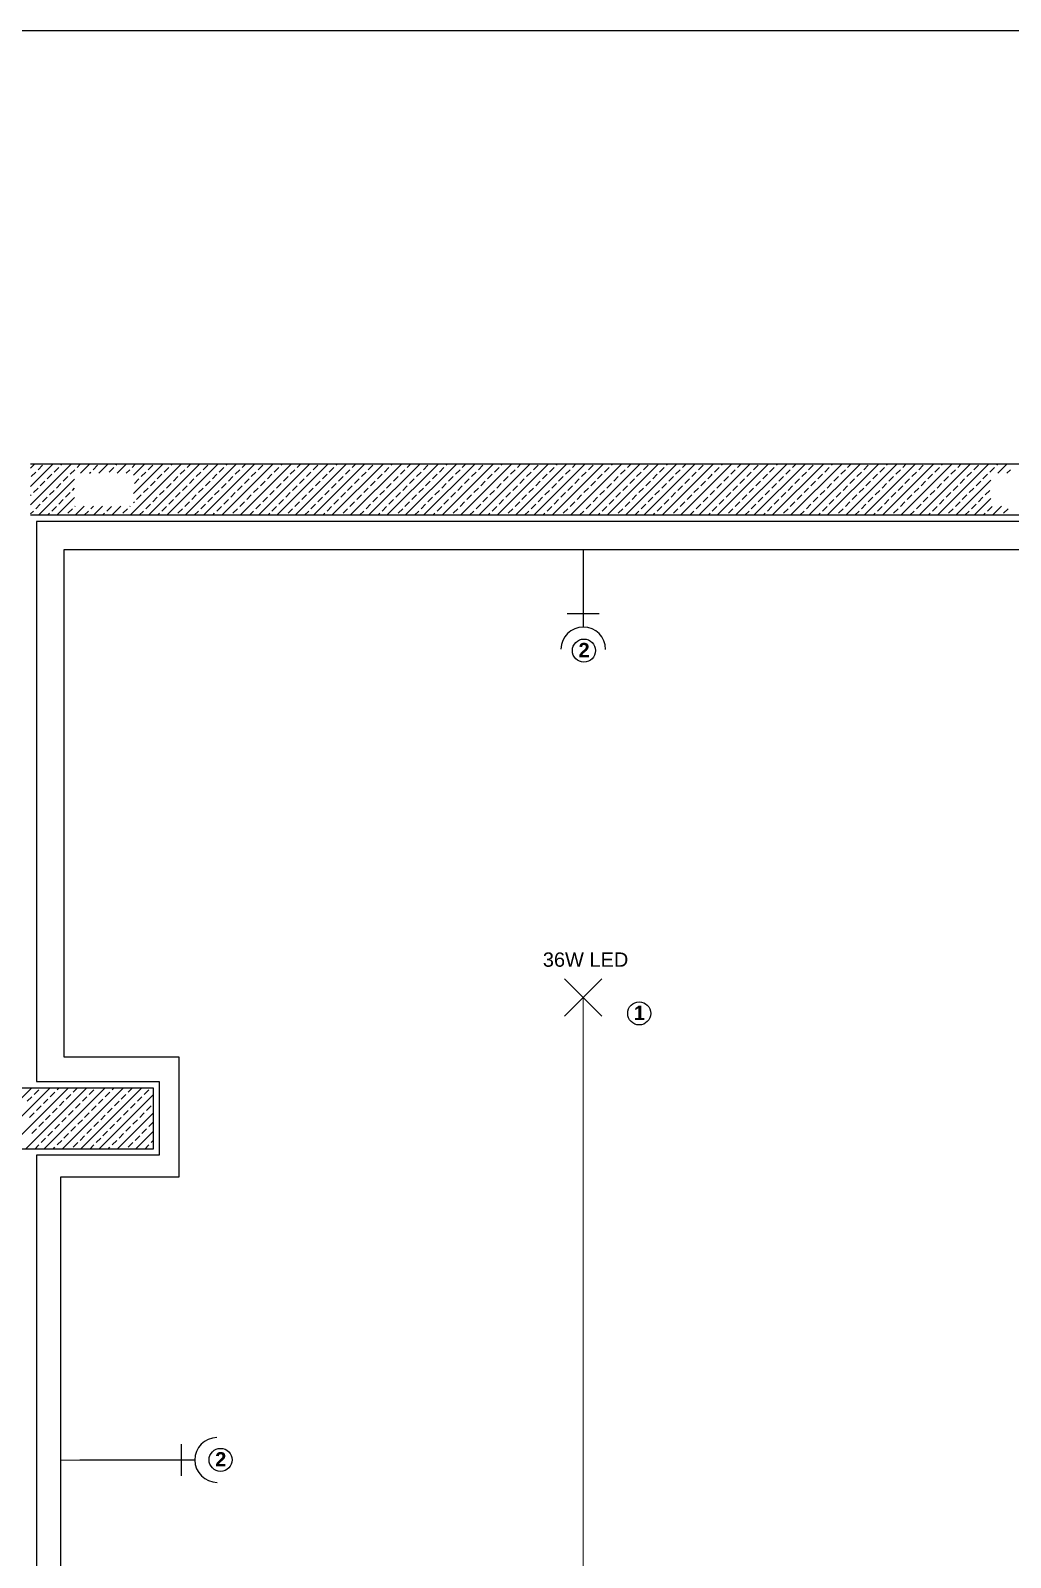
# Model space of a CAD drawing. Header units: millimetres. Extents: x 8112 to 17957, y 1641 to 8364.
# Drawn here: x 8979 to 9458, y 3894 to 4641 of the extents above; entities that cross this region are included whole.
import ezdxf

# ---------------------------------------------------------------- set-up
doc = ezdxf.new("R2010")
doc.units = ezdxf.units.MM
for name, color, linetype, lineweight in [('ARMATUR', 7, 'Continuous', 30), ('priz', 4, 'Continuous', 25), ('ışık', 90, 'Continuous', 20)]:
    doc.layers.add(name, color=color, linetype=linetype, lineweight=lineweight)
for name, color, linetype in [('Bölme', 7, 'Continuous'), ('KIRMIM', 1, 'Continuous'), ('MİMARİ', 251, 'Continuous')]:
    doc.layers.add(name, color=color, linetype=linetype)
doc.styles.get("Standard").update_dxf_attribs({"font": 'arial.ttf'})

msp = doc.modelspace()

# ---------------------------------------------------------------- linework, layer by layer
msp.add_line((8769.77, 4640.64), (9785.09, 4640.64))
at = {"layer": 'ARMATUR', "color": 1}
for p, q in [((9239.89, 4176.83), (9258.22, 4158.51)), ((9258.22, 4176.83), (9239.89, 4158.51))]:
    msp.add_line(p, q, dxfattribs=at)
at = {"layer": 'Bölme', "color": 11, "true_color": 0xf27172}
for centre in [(9249.46, 4337.33), (9276.52, 4159.85), (9071.62, 3941.48)]:
    msp.add_circle(centre, 5.63, dxfattribs=at)
at = {"layer": 'MİMARİ', "color": 251, "true_color": 0x636466}
for p, q in [((9533.61, 4428.52), (8978.61, 4428.52)), ((9533.61, 4403.52), (8978.61, 4403.52)), ((9530.61, 4400.52), (8981.61, 4400.52)), ((8981.61, 4400.52), (8981.61, 4126.52)), ((8888.61, 4123.52), (9038.61, 4123.52)), ((8981.61, 4126.52), (9041.61, 4126.52)), ((9038.61, 4123.52), (9038.61, 4093.52)), ((9041.61, 4126.52), (9041.61, 4090.52)), ((9038.61, 4093.52), (8888.61, 4093.52)), ((9041.61, 4090.52), (8981.61, 4090.52)), ((8981.61, 4090.52), (8981.61, 3456.52))]:
    msp.add_line(p, q, dxfattribs=at)
at = {"layer": 'MİMARİ', "color": 251, "linetype": 'Continuous', "true_color": 0x636466}
for p, q in [((8978.61, 4426.62), (8980.51, 4428.52)), ((8978.61, 4417.64), (8989.49, 4428.52)), ((8978.61, 4408.66), (8998.47, 4428.52)), ((8978.92, 4422.44), (8981.16, 4424.69)), ((8982.29, 4425.81), (8984.53, 4428.06)), ((8986.78, 4421.32), (8989.02, 4423.57)), ((8990.14, 4424.69), (8992.39, 4426.93)), ((8993.51, 4428.06), (8993.98, 4428.52)), ((8994.63, 4420.2), (8996.88, 4422.44)), ((8998, 4423.57), (9000.25, 4425.81)), ((9001.37, 4426.93), (9002.96, 4428.52)), ((9002.99, 4424.06), (9007.45, 4428.52)), ((9007.48, 4424.06), (9008.1, 4424.69)), ((9009.23, 4425.81), (9011.47, 4428.06)), ((9011.97, 4424.06), (9016.43, 4428.52)), ((9017.08, 4424.69), (9019.33, 4426.93)), ((9020.45, 4428.06), (9020.92, 4428.52)), ((9020.95, 4424.06), (9025.41, 4428.52)), ((9025.44, 4424.06), (9027.19, 4425.81)), ((9027.35, 4403.52), (9052.35, 4428.52)), ((9028.31, 4426.93), (9029.9, 4428.52)), ((9028.95, 4423.08), (9034.39, 4428.52)), ((9028.95, 4414.1), (9043.37, 4428.52)), ((9032.8, 4422.44), (9035.05, 4424.69)), ((9036.17, 4425.81), (9038.41, 4428.06)), ((9036.33, 4403.52), (9061.33, 4428.52)), ((9040.66, 4421.32), (9042.9, 4423.57)), ((9044.03, 4424.69), (9046.27, 4426.93)), ((9045.31, 4403.52), (9070.31, 4428.52)), ((9047.39, 4428.06), (9047.86, 4428.52)), ((9048.52, 4420.2), (9050.76, 4422.44)), ((9051.88, 4423.57), (9054.13, 4425.81)), ((9054.29, 4403.52), (9079.29, 4428.52)), ((9055.25, 4426.93), (9056.84, 4428.52)), ((9059.74, 4422.44), (9061.99, 4424.69)), ((9063.11, 4425.81), (9065.35, 4428.06)), ((9063.27, 4403.52), (9088.27, 4428.52)), ((9067.6, 4421.32), (9069.84, 4423.57)), ((9070.97, 4424.69), (9073.21, 4426.93)), ((9072.25, 4403.52), (9097.25, 4428.52)), ((9074.33, 4428.06), (9074.8, 4428.52)), ((9075.46, 4420.2), (9077.7, 4422.44)), ((9078.82, 4423.57), (9081.07, 4425.81)), ((9081.23, 4403.52), (9106.23, 4428.52)), ((9082.19, 4426.93), (9083.78, 4428.52)), ((9086.68, 4422.44), (9088.93, 4424.69)), ((9090.05, 4425.81), (9092.29, 4428.06)), ((9090.21, 4403.52), (9115.21, 4428.52)), ((9094.54, 4421.32), (9096.78, 4423.57)), ((9097.91, 4424.69), (9100.15, 4426.93)), ((9099.19, 4403.52), (9124.19, 4428.52)), ((9101.27, 4428.06), (9101.74, 4428.52)), ((9102.4, 4420.2), (9104.64, 4422.44)), ((9105.76, 4423.57), (9108.01, 4425.81)), ((9108.17, 4403.52), (9133.17, 4428.52)), ((9109.13, 4426.93), (9110.72, 4428.52)), ((9113.62, 4422.44), (9115.87, 4424.69)), ((9116.99, 4425.81), (9119.24, 4428.06)), ((9117.15, 4403.52), (9142.15, 4428.52)), ((9121.48, 4421.32), (9123.73, 4423.57)), ((9124.85, 4424.69), (9127.09, 4426.93)), ((9126.13, 4403.52), (9151.13, 4428.52)), ((9128.22, 4428.06), (9128.68, 4428.52)), ((9129.34, 4420.2), (9131.58, 4422.44)), ((9132.71, 4423.57), (9134.95, 4425.81)), ((9135.11, 4403.52), (9160.11, 4428.52)), ((9136.07, 4426.93), (9137.66, 4428.52)), ((9140.56, 4422.44), (9142.81, 4424.69)), ((9143.93, 4425.81), (9146.18, 4428.06)), ((9144.09, 4403.52), (9169.09, 4428.52)), ((9148.42, 4421.32), (9150.67, 4423.57)), ((9151.79, 4424.69), (9154.03, 4426.93)), ((9153.07, 4403.52), (9178.07, 4428.52)), ((9155.16, 4428.06), (9155.62, 4428.52)), ((9156.28, 4420.2), (9158.52, 4422.44)), ((9159.65, 4423.57), (9161.89, 4425.81)), ((9162.05, 4403.52), (9187.05, 4428.52)), ((9163.01, 4426.93), (9164.6, 4428.52)), ((9167.5, 4422.44), (9169.75, 4424.69)), ((9170.87, 4425.81), (9173.12, 4428.06)), ((9171.03, 4403.52), (9196.03, 4428.52)), ((9175.36, 4421.32), (9177.61, 4423.57)), ((9178.73, 4424.69), (9180.97, 4426.93)), ((9180.01, 4403.52), (9205.01, 4428.52)), ((9182.1, 4428.06), (9182.56, 4428.52)), ((9183.22, 4420.2), (9185.46, 4422.44)), ((9186.59, 4423.57), (9188.83, 4425.81)), ((9188.99, 4403.52), (9213.99, 4428.52)), ((9189.95, 4426.93), (9191.54, 4428.52)), ((9194.44, 4422.44), (9196.69, 4424.69)), ((9197.81, 4425.81), (9200.06, 4428.06)), ((9197.97, 4403.52), (9222.97, 4428.52)), ((9202.3, 4421.32), (9204.55, 4423.57)), ((9205.67, 4424.69), (9207.92, 4426.93)), ((9206.95, 4403.52), (9231.95, 4428.52)), ((9209.04, 4428.06), (9209.5, 4428.52)), ((9210.16, 4420.2), (9212.41, 4422.44)), ((9213.53, 4423.57), (9215.77, 4425.81)), ((9215.93, 4403.52), (9240.93, 4428.52)), ((9216.9, 4426.93), (9218.48, 4428.52)), ((9221.39, 4422.44), (9223.63, 4424.69)), ((9224.75, 4425.81), (9227, 4428.06)), ((9224.91, 4403.52), (9249.91, 4428.52)), ((9229.24, 4421.32), (9231.49, 4423.57)), ((9232.61, 4424.69), (9234.86, 4426.93)), ((9233.89, 4403.52), (9258.89, 4428.52)), ((9235.98, 4428.06), (9236.44, 4428.52)), ((9237.1, 4420.2), (9239.35, 4422.44)), ((9240.47, 4423.57), (9242.71, 4425.81)), ((9242.87, 4403.52), (9267.87, 4428.52)), ((9243.84, 4426.93), (9245.42, 4428.52)), ((9248.33, 4422.44), (9250.57, 4424.69)), ((9251.69, 4425.81), (9253.94, 4428.06)), ((9251.85, 4403.52), (9276.85, 4428.52)), ((9256.18, 4421.32), (9258.43, 4423.57)), ((9259.55, 4424.69), (9261.8, 4426.93)), ((9260.84, 4403.52), (9285.84, 4428.52)), ((9262.92, 4428.06), (9263.38, 4428.52)), ((9264.04, 4420.2), (9266.29, 4422.44)), ((9267.41, 4423.57), (9269.65, 4425.81)), ((9269.82, 4403.52), (9294.82, 4428.52)), ((9270.78, 4426.93), (9272.36, 4428.52)), ((9275.27, 4422.44), (9277.51, 4424.69)), ((9278.63, 4425.81), (9280.88, 4428.06)), ((9278.8, 4403.52), (9303.8, 4428.52)), ((9283.12, 4421.32), (9285.37, 4423.57)), ((9286.49, 4424.69), (9288.74, 4426.93)), ((9287.78, 4403.52), (9311.97, 4427.71)), ((9289.86, 4428.06), (9290.33, 4428.52)), ((9290.98, 4420.2), (9293.23, 4422.44)), ((9294.35, 4423.57), (9296.6, 4425.81)), ((9297.72, 4426.93), (9299.31, 4428.52)), ((9302.21, 4422.44), (9304.45, 4424.69)), ((9305.58, 4425.81), (9307.82, 4428.06)), ((9310.07, 4421.32), (9311.97, 4423.22)), ((9311.97, 4427.71), (9312.78, 4428.52)), ((9311.97, 4418.73), (9321.76, 4428.52)), ((9311.97, 4409.75), (9330.74, 4428.52)), ((9311.97, 4423.22), (9312.31, 4423.57)), ((9313.43, 4424.69), (9315.68, 4426.93)), ((9314.72, 4403.52), (9339.72, 4428.52)), ((9316.8, 4428.06), (9317.27, 4428.52)), ((9317.92, 4420.2), (9320.17, 4422.44)), ((9321.29, 4423.57), (9323.54, 4425.81)), ((9323.7, 4403.52), (9348.7, 4428.52)), ((9324.66, 4426.93), (9326.25, 4428.52)), ((9329.15, 4422.44), (9331.39, 4424.69)), ((9332.52, 4425.81), (9334.76, 4428.06)), ((9332.68, 4403.52), (9357.68, 4428.52)), ((9337.01, 4421.32), (9339.25, 4423.57)), ((9340.37, 4424.69), (9342.62, 4426.93)), ((9341.66, 4403.52), (9366.66, 4428.52)), ((9343.74, 4428.06), (9344.21, 4428.52)), ((9344.86, 4420.2), (9347.11, 4422.44)), ((9348.23, 4423.57), (9350.48, 4425.81)), ((9350.64, 4403.52), (9375.64, 4428.52)), ((9351.6, 4426.93), (9353.19, 4428.52)), ((9356.09, 4422.44), (9358.33, 4424.69)), ((9359.46, 4425.81), (9361.7, 4428.06)), ((9359.62, 4403.52), (9384.62, 4428.52)), ((9363.95, 4421.32), (9366.19, 4423.57)), ((9367.31, 4424.69), (9369.56, 4426.93)), ((9368.6, 4403.52), (9393.6, 4428.52)), ((9370.68, 4428.06), (9371.15, 4428.52)), ((9371.8, 4420.2), (9374.05, 4422.44)), ((9375.17, 4423.57), (9377.42, 4425.81)), ((9377.58, 4403.52), (9402.58, 4428.52)), ((9378.54, 4426.93), (9380.13, 4428.52)), ((9383.03, 4422.44), (9385.28, 4424.69)), ((9386.4, 4425.81), (9388.64, 4428.06)), ((9386.56, 4403.52), (9411.56, 4428.52)), ((9390.89, 4421.32), (9393.13, 4423.57)), ((9394.26, 4424.69), (9396.5, 4426.93)), ((9395.54, 4403.52), (9420.54, 4428.52)), ((9397.62, 4428.06), (9398.09, 4428.52)), ((9398.75, 4420.2), (9400.99, 4422.44)), ((9402.11, 4423.57), (9404.36, 4425.81)), ((9404.52, 4403.52), (9429.52, 4428.52)), ((9405.48, 4426.93), (9407.07, 4428.52)), ((9409.97, 4422.44), (9412.22, 4424.69)), ((9413.34, 4425.81), (9415.58, 4428.06)), ((9413.5, 4403.52), (9438.5, 4428.52)), ((9417.83, 4421.32), (9420.07, 4423.57)), ((9421.2, 4424.69), (9423.44, 4426.93)), ((9422.48, 4403.52), (9447.48, 4428.52)), ((9424.56, 4428.06), (9425.03, 4428.52)), ((9425.69, 4420.2), (9427.93, 4422.44)), ((9429.05, 4423.57), (9431.3, 4425.81)), ((9432.42, 4426.93), (9434.01, 4428.52)), ((9436.91, 4422.44), (9439.16, 4424.69)), ((9440.28, 4425.81), (9442.52, 4428.06)), ((9444.77, 4421.32), (9447.01, 4423.57)), ((9448.14, 4424.69), (9450.38, 4426.93)), ((9451.5, 4428.06), (9451.97, 4428.52)), ((9452, 4424.06), (9456.46, 4428.52)), ((9456.49, 4424.06), (9458.24, 4425.81)), ((8980.04, 4414.59), (8982.29, 4416.83)), ((8982.45, 4403.52), (9000.15, 4421.22)), ((8983.41, 4417.95), (8985.65, 4420.2)), ((8987.9, 4413.46), (8990.14, 4415.71)), ((8991.27, 4416.83), (8993.51, 4419.08)), ((8995.76, 4412.34), (8998, 4414.59)), ((8999.12, 4415.71), (9000.15, 4416.73)), ((9029.43, 4419.08), (9031.68, 4421.32)), ((9033.92, 4414.59), (9036.17, 4416.83)), ((9037.29, 4417.95), (9039.54, 4420.2)), ((9041.78, 4413.46), (9044.03, 4415.71)), ((9045.15, 4416.83), (9047.39, 4419.08)), ((9049.64, 4412.34), (9051.88, 4414.59)), ((9053.01, 4415.71), (9055.25, 4417.95)), ((9056.37, 4419.08), (9058.62, 4421.32)), ((9060.86, 4414.59), (9063.11, 4416.83)), ((9064.23, 4417.95), (9066.48, 4420.2)), ((9068.72, 4413.46), (9070.97, 4415.71)), ((9072.09, 4416.83), (9074.33, 4419.08)), ((9076.58, 4412.34), (9078.82, 4414.59)), ((9079.95, 4415.71), (9082.19, 4417.95)), ((9083.31, 4419.08), (9085.56, 4421.32)), ((9087.8, 4414.59), (9090.05, 4416.83)), ((9091.17, 4417.95), (9093.42, 4420.2)), ((9095.66, 4413.46), (9097.91, 4415.71)), ((9099.03, 4416.83), (9101.27, 4419.08)), ((9103.52, 4412.34), (9105.76, 4414.59)), ((9106.89, 4415.71), (9109.13, 4417.95)), ((9110.25, 4419.08), (9112.5, 4421.32)), ((9114.75, 4414.59), (9116.99, 4416.83)), ((9118.11, 4417.95), (9120.36, 4420.2)), ((9122.6, 4413.46), (9124.85, 4415.71)), ((9125.97, 4416.83), (9128.22, 4419.08)), ((9130.46, 4412.34), (9132.71, 4414.59)), ((9133.83, 4415.71), (9136.07, 4417.95)), ((9137.2, 4419.08), (9139.44, 4421.32)), ((9141.69, 4414.59), (9143.93, 4416.83)), ((9145.05, 4417.95), (9147.3, 4420.2)), ((9149.54, 4413.46), (9151.79, 4415.71)), ((9152.91, 4416.83), (9155.16, 4419.08)), ((9157.4, 4412.34), (9159.65, 4414.59)), ((9160.77, 4415.71), (9163.01, 4417.95)), ((9164.14, 4419.08), (9166.38, 4421.32)), ((9168.63, 4414.59), (9170.87, 4416.83)), ((9171.99, 4417.95), (9174.24, 4420.2)), ((9176.48, 4413.46), (9178.73, 4415.71)), ((9179.85, 4416.83), (9182.1, 4419.08)), ((9184.34, 4412.34), (9186.59, 4414.59)), ((9187.71, 4415.71), (9189.95, 4417.95)), ((9191.08, 4419.08), (9193.32, 4421.32)), ((9195.57, 4414.59), (9197.81, 4416.83)), ((9198.93, 4417.95), (9201.18, 4420.2)), ((9203.43, 4413.46), (9205.67, 4415.71)), ((9206.79, 4416.83), (9209.04, 4419.08)), ((9211.28, 4412.34), (9213.53, 4414.59)), ((9214.65, 4415.71), (9216.9, 4417.95)), ((9218.02, 4419.08), (9220.26, 4421.32)), ((9222.51, 4414.59), (9224.75, 4416.83)), ((9225.88, 4417.95), (9228.12, 4420.2)), ((9230.37, 4413.46), (9232.61, 4415.71)), ((9233.73, 4416.83), (9235.98, 4419.08)), ((9238.22, 4412.34), (9240.47, 4414.59)), ((9241.59, 4415.71), (9243.84, 4417.95)), ((9244.96, 4419.08), (9247.2, 4421.32)), ((9249.45, 4414.59), (9251.69, 4416.83)), ((9252.82, 4417.95), (9255.06, 4420.2)), ((9257.31, 4413.46), (9259.55, 4415.71)), ((9260.67, 4416.83), (9262.92, 4419.08)), ((9265.16, 4412.34), (9267.41, 4414.59)), ((9268.53, 4415.71), (9270.78, 4417.95)), ((9271.9, 4419.08), (9274.14, 4421.32)), ((9276.39, 4414.59), (9278.63, 4416.83)), ((9279.76, 4417.95), (9282, 4420.2)), ((9284.25, 4413.46), (9286.49, 4415.71)), ((9287.62, 4416.83), (9289.86, 4419.08)), ((9292.11, 4412.34), (9294.35, 4414.59)), ((9295.47, 4415.71), (9297.72, 4417.95)), ((9296.76, 4403.52), (9311.97, 4418.73)), ((9298.84, 4419.08), (9301.09, 4421.32)), ((9303.33, 4414.59), (9305.58, 4416.83)), ((9306.7, 4417.95), (9308.94, 4420.2)), ((9311.19, 4413.46), (9311.97, 4414.24)), ((9311.97, 4414.24), (9313.43, 4415.71)), ((9314.56, 4416.83), (9316.8, 4419.08)), ((9319.05, 4412.34), (9321.29, 4414.59)), ((9322.41, 4415.71), (9324.66, 4417.95)), ((9325.78, 4419.08), (9328.03, 4421.32)), ((9330.27, 4414.59), (9332.52, 4416.83)), ((9333.64, 4417.95), (9335.88, 4420.2)), ((9338.13, 4413.46), (9340.37, 4415.71)), ((9341.5, 4416.83), (9343.74, 4419.08)), ((9345.99, 4412.34), (9348.23, 4414.59)), ((9349.35, 4415.71), (9351.6, 4417.95)), ((9352.72, 4419.08), (9354.97, 4421.32)), ((9357.21, 4414.59), (9359.46, 4416.83)), ((9360.58, 4417.95), (9362.82, 4420.2)), ((9365.07, 4413.46), (9367.31, 4415.71)), ((9368.44, 4416.83), (9370.68, 4419.08)), ((9372.93, 4412.34), (9375.17, 4414.59)), ((9376.3, 4415.71), (9378.54, 4417.95)), ((9379.66, 4419.08), (9381.91, 4421.32)), ((9384.15, 4414.59), (9386.4, 4416.83)), ((9387.52, 4417.95), (9389.77, 4420.2)), ((9392.01, 4413.46), (9394.26, 4415.71)), ((9395.38, 4416.83), (9397.62, 4419.08)), ((9399.87, 4412.34), (9402.11, 4414.59)), ((9403.24, 4415.71), (9405.48, 4417.95)), ((9406.6, 4419.08), (9408.85, 4421.32)), ((9411.09, 4414.59), (9413.34, 4416.83)), ((9414.46, 4417.95), (9416.71, 4420.2)), ((9418.95, 4413.46), (9421.2, 4415.71)), ((9422.32, 4416.83), (9424.56, 4419.08)), ((9426.81, 4412.34), (9429.05, 4414.59)), ((9430.18, 4415.71), (9432.42, 4417.95)), ((9431.46, 4403.52), (9448.6, 4420.66)), ((9433.54, 4419.08), (9435.79, 4421.32)), ((9438.03, 4414.59), (9440.28, 4416.83)), ((9441.4, 4417.95), (9443.65, 4420.2)), ((9445.89, 4413.46), (9448.14, 4415.71)), ((8978.61, 4413.15), (8978.92, 4413.46)), ((8981.16, 4406.73), (8983.41, 4408.97)), ((8984.53, 4410.1), (8986.78, 4412.34)), ((8989.02, 4405.6), (8991.27, 4407.85)), ((8991.43, 4403.52), (9000.15, 4412.24)), ((8992.39, 4408.97), (8994.63, 4411.22)), ((9000.25, 4407.85), (9000.38, 4407.98)), ((9000.41, 4403.52), (9004.87, 4407.98)), ((9008.1, 4406.73), (9009.36, 4407.98)), ((9009.39, 4403.52), (9013.85, 4407.98)), ((9015.96, 4405.6), (9018.21, 4407.85)), ((9018.37, 4403.52), (9022.83, 4407.98)), ((9027.19, 4407.85), (9027.32, 4407.98)), ((9028.95, 4409.61), (9029.43, 4410.1)), ((9030.56, 4411.22), (9032.8, 4413.46)), ((9035.05, 4406.73), (9037.29, 4408.97)), ((9038.41, 4410.1), (9040.66, 4412.34)), ((9042.9, 4405.6), (9045.15, 4407.85)), ((9046.27, 4408.97), (9048.52, 4411.22)), ((9054.13, 4407.85), (9056.37, 4410.1)), ((9057.5, 4411.22), (9059.74, 4413.46)), ((9061.99, 4406.73), (9064.23, 4408.97)), ((9065.35, 4410.1), (9067.6, 4412.34)), ((9069.84, 4405.6), (9072.09, 4407.85)), ((9073.21, 4408.97), (9075.46, 4411.22)), ((9081.07, 4407.85), (9083.31, 4410.1)), ((9084.44, 4411.22), (9086.68, 4413.46)), ((9088.93, 4406.73), (9091.17, 4408.97)), ((9092.29, 4410.1), (9094.54, 4412.34)), ((9096.78, 4405.6), (9099.03, 4407.85)), ((9100.15, 4408.97), (9102.4, 4411.22)), ((9108.01, 4407.85), (9110.25, 4410.1)), ((9111.38, 4411.22), (9113.62, 4413.46)), ((9115.87, 4406.73), (9118.11, 4408.97)), ((9119.24, 4410.1), (9121.48, 4412.34)), ((9123.73, 4405.6), (9125.97, 4407.85)), ((9127.09, 4408.97), (9129.34, 4411.22)), ((9134.95, 4407.85), (9137.2, 4410.1)), ((9138.32, 4411.22), (9140.56, 4413.46)), ((9142.81, 4406.73), (9145.05, 4408.97)), ((9146.18, 4410.1), (9148.42, 4412.34)), ((9150.67, 4405.6), (9152.91, 4407.85)), ((9154.03, 4408.97), (9156.28, 4411.22)), ((9161.89, 4407.85), (9164.14, 4410.1)), ((9165.26, 4411.22), (9167.5, 4413.46)), ((9169.75, 4406.73), (9171.99, 4408.97)), ((9173.12, 4410.1), (9175.36, 4412.34)), ((9177.61, 4405.6), (9179.85, 4407.85)), ((9180.97, 4408.97), (9183.22, 4411.22)), ((9188.83, 4407.85), (9191.08, 4410.1)), ((9192.2, 4411.22), (9194.44, 4413.46)), ((9196.69, 4406.73), (9198.93, 4408.97)), ((9200.06, 4410.1), (9202.3, 4412.34)), ((9204.55, 4405.6), (9206.79, 4407.85)), ((9207.92, 4408.97), (9210.16, 4411.22)), ((9215.77, 4407.85), (9218.02, 4410.1)), ((9219.14, 4411.22), (9221.39, 4413.46)), ((9223.63, 4406.73), (9225.88, 4408.97)), ((9227, 4410.1), (9229.24, 4412.34)), ((9231.49, 4405.6), (9233.73, 4407.85)), ((9234.86, 4408.97), (9237.1, 4411.22)), ((9242.71, 4407.85), (9244.96, 4410.1)), ((9246.08, 4411.22), (9248.33, 4413.46)), ((9250.57, 4406.73), (9252.82, 4408.97)), ((9253.94, 4410.1), (9256.18, 4412.34)), ((9258.43, 4405.6), (9260.67, 4407.85)), ((9261.8, 4408.97), (9264.04, 4411.22)), ((9269.65, 4407.85), (9271.9, 4410.1)), ((9273.02, 4411.22), (9275.27, 4413.46)), ((9277.51, 4406.73), (9279.76, 4408.97)), ((9280.88, 4410.1), (9283.12, 4412.34)), ((9285.37, 4405.6), (9287.62, 4407.85)), ((9288.74, 4408.97), (9290.98, 4411.22)), ((9296.6, 4407.85), (9298.84, 4410.1)), ((9299.96, 4411.22), (9302.21, 4413.46)), ((9304.45, 4406.73), (9306.7, 4408.97)), ((9305.74, 4403.52), (9311.97, 4409.75)), ((9307.82, 4410.1), (9310.07, 4412.34)), ((9312.31, 4405.6), (9314.56, 4407.85)), ((9315.68, 4408.97), (9317.92, 4411.22)), ((9323.54, 4407.85), (9325.78, 4410.1)), ((9326.9, 4411.22), (9329.15, 4413.46)), ((9331.39, 4406.73), (9333.64, 4408.97)), ((9334.76, 4410.1), (9337.01, 4412.34)), ((9339.25, 4405.6), (9341.5, 4407.85)), ((9342.62, 4408.97), (9344.86, 4411.22)), ((9350.48, 4407.85), (9352.72, 4410.1)), ((9353.84, 4411.22), (9356.09, 4413.46)), ((9358.33, 4406.73), (9360.58, 4408.97)), ((9361.7, 4410.1), (9363.95, 4412.34)), ((9366.19, 4405.6), (9368.44, 4407.85)), ((9369.56, 4408.97), (9371.8, 4411.22)), ((9377.42, 4407.85), (9379.66, 4410.1)), ((9380.79, 4411.22), (9383.03, 4413.46)), ((9385.28, 4406.73), (9387.52, 4408.97)), ((9388.64, 4410.1), (9390.89, 4412.34)), ((9393.13, 4405.6), (9395.38, 4407.85)), ((9396.5, 4408.97), (9398.75, 4411.22)), ((9404.36, 4407.85), (9406.6, 4410.1)), ((9407.73, 4411.22), (9409.97, 4413.46)), ((9412.22, 4406.73), (9414.46, 4408.97)), ((9415.58, 4410.1), (9417.83, 4412.34)), ((9420.07, 4405.6), (9422.32, 4407.85)), ((9423.44, 4408.97), (9425.69, 4411.22)), ((9431.3, 4407.85), (9433.54, 4410.1)), ((9434.67, 4411.22), (9436.91, 4413.46)), ((9439.16, 4406.73), (9441.4, 4408.97)), ((9440.44, 4403.52), (9448.6, 4411.68)), ((9442.52, 4410.1), (9444.77, 4412.34)), ((9447.01, 4405.6), (9449.26, 4407.85)), ((9449.42, 4403.52), (9453.88, 4407.98)), ((8978.61, 4404.17), (8980.04, 4405.6)), ((8986.94, 4403.52), (8987.9, 4404.48)), ((8996.88, 4404.48), (8999.12, 4406.73)), ((9004.9, 4403.52), (9006.98, 4405.6)), ((9013.88, 4403.52), (9014.84, 4404.48)), ((9023.82, 4404.48), (9026.07, 4406.73)), ((9031.84, 4403.52), (9033.92, 4405.6)), ((9040.82, 4403.52), (9041.78, 4404.48)), ((9050.76, 4404.48), (9053.01, 4406.73)), ((9058.78, 4403.52), (9060.86, 4405.6)), ((9067.76, 4403.52), (9068.72, 4404.48)), ((9077.7, 4404.48), (9079.95, 4406.73)), ((9085.72, 4403.52), (9087.8, 4405.6)), ((9094.7, 4403.52), (9095.66, 4404.48)), ((9104.64, 4404.48), (9106.89, 4406.73)), ((9112.66, 4403.52), (9114.75, 4405.6)), ((9121.64, 4403.52), (9122.6, 4404.48)), ((9131.58, 4404.48), (9133.83, 4406.73)), ((9139.6, 4403.52), (9141.69, 4405.6)), ((9148.58, 4403.52), (9149.54, 4404.48)), ((9158.52, 4404.48), (9160.77, 4406.73)), ((9166.54, 4403.52), (9168.63, 4405.6)), ((9175.52, 4403.52), (9176.48, 4404.48)), ((9185.46, 4404.48), (9187.71, 4406.73)), ((9193.48, 4403.52), (9195.57, 4405.6)), ((9202.46, 4403.52), (9203.43, 4404.48)), ((9212.41, 4404.48), (9214.65, 4406.73)), ((9220.42, 4403.52), (9222.51, 4405.6)), ((9229.4, 4403.52), (9230.37, 4404.48)), ((9239.35, 4404.48), (9241.59, 4406.73)), ((9247.36, 4403.52), (9249.45, 4405.6)), ((9256.35, 4403.52), (9257.31, 4404.48)), ((9266.29, 4404.48), (9268.53, 4406.73)), ((9274.31, 4403.52), (9276.39, 4405.6)), ((9283.29, 4403.52), (9284.25, 4404.48)), ((9293.23, 4404.48), (9295.47, 4406.73)), ((9301.25, 4403.52), (9303.33, 4405.6)), ((9310.23, 4403.52), (9311.19, 4404.48)), ((9320.17, 4404.48), (9322.41, 4406.73)), ((9328.19, 4403.52), (9330.27, 4405.6)), ((9337.17, 4403.52), (9338.13, 4404.48)), ((9347.11, 4404.48), (9349.35, 4406.73)), ((9355.13, 4403.52), (9357.21, 4405.6)), ((9364.11, 4403.52), (9365.07, 4404.48)), ((9374.05, 4404.48), (9376.3, 4406.73)), ((9382.07, 4403.52), (9384.15, 4405.6)), ((9391.05, 4403.52), (9392.01, 4404.48)), ((9400.99, 4404.48), (9403.24, 4406.73)), ((9409.01, 4403.52), (9411.09, 4405.6)), ((9417.99, 4403.52), (9418.95, 4404.48)), ((9427.93, 4404.48), (9430.18, 4406.73)), ((9435.95, 4403.52), (9438.03, 4405.6)), ((9444.93, 4403.52), (9445.89, 4404.48)), ((9454.87, 4404.48), (9457.12, 4406.73)), ((8949.21, 4093.52), (8979.21, 4123.52)), ((8958.19, 4093.52), (8988.19, 4123.52)), ((8967.17, 4093.52), (8997.17, 4123.52)), ((8976.15, 4093.52), (9006.15, 4123.52)), ((8985.13, 4093.52), (9015.13, 4123.52)), ((8991.62, 4122.46), (8992.68, 4123.52)), ((8994.11, 4093.52), (9024.11, 4123.52)), ((8999.48, 4121.34), (9001.66, 4123.52)), ((9003.09, 4093.52), (9033.09, 4123.52)), ((9018.56, 4122.46), (9019.62, 4123.52)), ((9026.42, 4121.34), (9028.6, 4123.52)), ((8977.03, 4116.85), (8979.27, 4119.1)), ((8980.39, 4120.22), (8982.64, 4122.46)), ((8984.88, 4115.73), (8987.13, 4117.97)), ((8988.25, 4119.1), (8990.5, 4121.34)), ((8992.74, 4114.61), (8994.99, 4116.85)), ((8996.11, 4117.97), (8998.35, 4120.22)), ((9000.6, 4113.48), (9002.84, 4115.73)), ((9003.97, 4116.85), (9006.21, 4119.1)), ((9007.33, 4120.22), (9009.58, 4122.46)), ((9011.82, 4115.73), (9014.07, 4117.97)), ((9012.07, 4093.52), (9038.61, 4120.06)), ((9015.19, 4119.1), (9017.44, 4121.34)), ((9019.68, 4114.61), (9021.93, 4116.85)), ((9023.05, 4117.97), (9025.29, 4120.22)), ((9027.54, 4113.48), (9029.78, 4115.73)), ((9030.91, 4116.85), (9033.15, 4119.1)), ((9034.27, 4120.22), (9036.52, 4122.46)), ((8978.15, 4108.99), (8980.39, 4111.24)), ((8981.52, 4112.36), (8983.76, 4114.61)), ((8986.01, 4107.87), (8988.25, 4110.12)), ((8989.37, 4111.24), (8991.62, 4113.48)), ((8993.86, 4106.75), (8996.11, 4108.99)), ((8997.23, 4110.12), (8999.48, 4112.36)), ((9005.09, 4108.99), (9007.33, 4111.24)), ((9008.46, 4112.36), (9010.7, 4114.61)), ((9012.95, 4107.87), (9015.19, 4110.12)), ((9016.31, 4111.24), (9018.56, 4113.48)), ((9020.8, 4106.75), (9023.05, 4108.99)), ((9021.05, 4093.52), (9038.61, 4111.08)), ((9024.17, 4110.12), (9026.42, 4112.36)), ((9032.03, 4108.99), (9034.27, 4111.24)), ((9035.4, 4112.36), (9037.64, 4114.61)), ((8979.27, 4101.14), (8981.52, 4103.38)), ((8982.64, 4104.5), (8984.88, 4106.75)), ((8987.13, 4100.01), (8989.37, 4102.26)), ((8990.5, 4103.38), (8992.74, 4105.63)), ((8994.99, 4098.89), (8997.23, 4101.14)), ((8998.35, 4102.26), (9000.6, 4104.5)), ((9001.72, 4105.63), (9003.97, 4107.87)), ((9006.21, 4101.14), (9008.46, 4103.38)), ((9009.58, 4104.5), (9011.82, 4106.75)), ((9014.07, 4100.01), (9016.31, 4102.26)), ((9017.44, 4103.38), (9019.68, 4105.63)), ((9021.93, 4098.89), (9024.17, 4101.14)), ((9025.29, 4102.26), (9027.54, 4104.5)), ((9028.66, 4105.63), (9030.91, 4107.87)), ((9030.03, 4093.52), (9038.61, 4102.1)), ((9033.15, 4101.14), (9035.4, 4103.38)), ((9036.52, 4104.5), (9038.61, 4106.59)), ((8980.64, 4093.52), (8982.64, 4095.52)), ((8983.76, 4096.65), (8986.01, 4098.89)), ((8989.62, 4093.52), (8990.5, 4094.4)), ((8991.62, 4095.52), (8993.86, 4097.77)), ((8999.48, 4094.4), (9001.72, 4096.65)), ((9002.84, 4097.77), (9005.09, 4100.01)), ((9007.58, 4093.52), (9009.58, 4095.52)), ((9010.7, 4096.65), (9012.95, 4098.89)), ((9016.56, 4093.52), (9017.44, 4094.4)), ((9018.56, 4095.52), (9020.8, 4097.77)), ((9026.42, 4094.4), (9028.66, 4096.65)), ((9029.78, 4097.77), (9032.03, 4100.01)), ((9034.52, 4093.52), (9036.52, 4095.52)), ((9037.64, 4096.65), (9038.61, 4097.61))]:
    msp.add_line(p, q, dxfattribs=at)
at = {"layer": 'priz'}
for p, q in [((9249.19, 4348.86), (9249.19, 4386.86)), ((9241.32, 4355.49), (9256.91, 4355.49)), ((9052.39, 3949.23), (9052.39, 3933.64)), ((9059.02, 3941.36), (9002.67, 3941.36))]:
    msp.add_line(p, q, dxfattribs=at)
msp.add_lwpolyline([(9183.54, 3533.34), (9183.93, 3477), (9183.82, 3471.21), (8993.48, 3471.21), (8993.48, 3941.36), (8993.48, 4079.85), (9051.38, 4079.85), (9051.38, 4138.47), (8995.03, 4138.47), (8995.03, 4386.86), (9529.84, 4386.86), (9529.84, 4247.54), (9529.84, 4133.74), (9491.07, 4133.74), (9491.07, 4081.99), (9523.7, 4081.99), (9523.7, 4025.33), (9523.7, 3894.09), (9494.67, 3894.09), (9494.67, 3827.43), (9517.03, 3827.28)], dxfattribs=at)
for centre, start, end in [((9249.12, 4337.91), 0, 179.20412), ((9069.98, 3941.43), 90.79588, 270)]:
    msp.add_arc(centre, 10.96, start, end, dxfattribs=at)
at = {"layer": 'ışık', "color": 4}
msp.add_line((9002.67, 3941.36), (8993.48, 3941.36), dxfattribs=at)
at = {"layer": 'ışık'}
msp.add_lwpolyline([(9249.05, 4167.67), (9249.05, 3688.47), (9498.57, 3688.47), (9498.57, 3790.81), (9517.03, 3791.28)], dxfattribs=at)

# ---------------------------------------------------------------- texts
at = {"layer": 'Bölme', "color": 11, "true_color": 0xf27172, "char_height": 7, "attachment_point": 2}
for s, insert in [('{\\fArial|b1|i0|c162|p34;2}', (9249.55, 4341.09)), ('{\\fArial|b1|i0|c162|p34;1}', (9276.61, 4163.61)), ('{\\fArial|b1|i0|c162|p34;2}', (9071.71, 3945.24))]:
    msp.add_mtext(s, dxfattribs=dict(at, insert=insert))
at = {"layer": 'KIRMIM', "insert": (9229.35, 4189.68), "char_height": 7, "attachment_point": 1}
msp.add_mtext_dynamic_manual_height_columns('36W LED', width=56.3392, gutter_width=12.5, heights=[0], dxfattribs=at)

doc.saveas('drawing.dxf')
